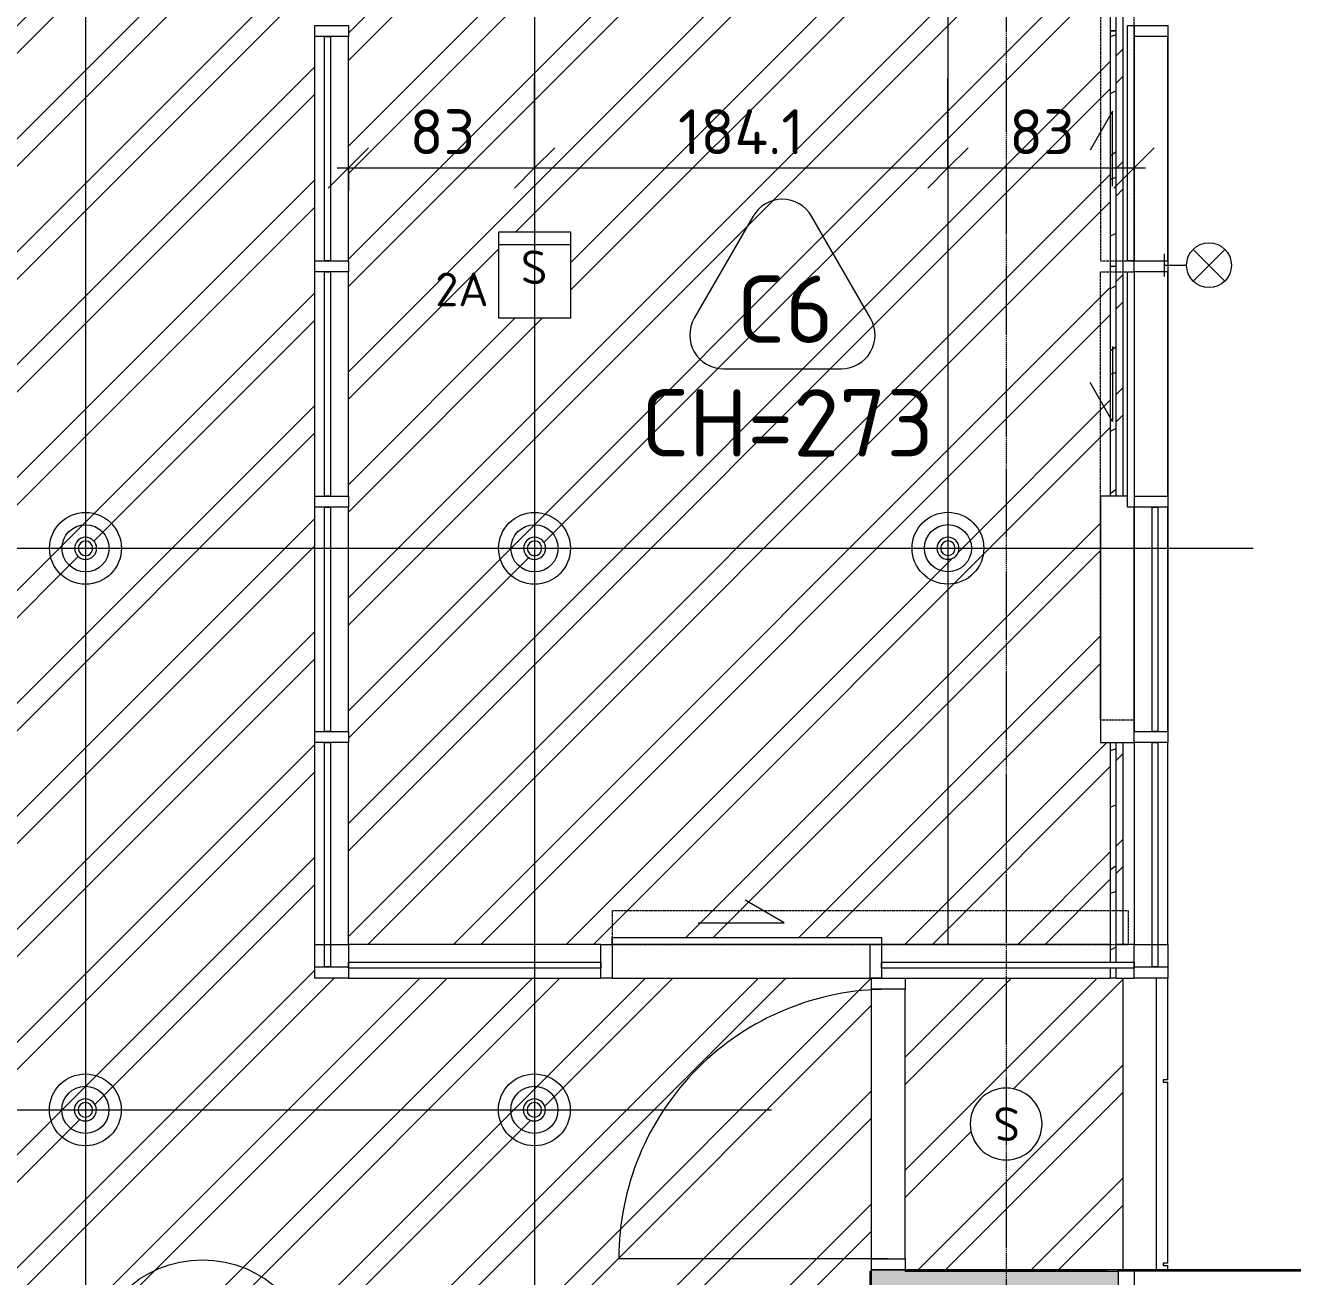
# Model space of a CAD drawing. Header units: centimetres. Extents: x -391356 to -382095, y -768 to 204275.
# Drawn here: x -390848 to -390283, y 201806 to 202363 of the extents above; entities that cross this region are included whole.
import ezdxf

# ---------------------------------------------------------------- set-up
doc = ezdxf.new("R2010")
doc.units = ezdxf.units.CM
for name, pattern in [('Dash', [0.5, 0.3, -0.2]), ('虛線圓點 3_16_', [0.79375, 0.47625, -0.15875, 0, -0.15875]), ('隱藏 1_16_', [0.238125, 0.15875, -0.079375])]:
    doc.linetypes.add(name, pattern=pattern)
for name, color, linetype, lineweight in [('一般標註', 7, 'Continuous', 5), ('共用邊緣', 7, 'Continuous', 5), ('天花板', 7, 'Continuous', 5), ('天花板標籤', 7, 'Continuous', 5), ('尺寸', 7, 'Continuous', 5), ('尺寸-100', 7, 'Continuous', 5), ('帷幕板', 7, 'Continuous', 5), ('柱線', 7, 'Continuous', 5), ('柱線-1', 7, '虛線圓點 3_16_', 5), ('構架_豎框', 7, 'Continuous', 5), ('燈具', 7, 'Continuous', 5), ('牆', 7, 'Continuous', 5), ('結構柱', 7, 'Continuous', 5), ('線-1', 7, '隱藏 1_16_', 5), ('表面樣式', 7, 'Continuous', 5), ('門', 7, 'Continuous', 5)]:
    doc.layers.add(name, color=color, linetype=linetype, lineweight=lineweight)
for name, color, linetype, lineweight, true_color in [('塗層 2 _5_-1', 7, 'Continuous', 5, 0xaaaaaa), ('帷幕板-1', 7, 'Continuous', 5, 0xeaeaea), ('帷幕牆豎框-1', 7, 'Continuous', 5, 0xeaeaea), ('平面圖打開方向-1', 7, 'Continuous', 5, 0xeaeaea), ('牆-1', 7, 'Continuous', 5, 0xe4e4e4), ('結構 _1_-1', 7, 'Continuous', 9, 0xaaaaaa), ('結構柱-1', 7, 'Continuous', 5, 0xeaeaea), ('門-1', 7, 'Continuous', 5, 0xaaaaaa), ('門-3', 7, 'Continuous', 5, 0xeaeaea), ('門-4', 7, 'Dash', 5, 0xeaeaea)]:
    doc.layers.add(name, color=color, linetype=linetype, lineweight=lineweight, true_color=true_color)
doc.styles.add('ISOCPEUR', font='isocpeur.ttf', dxfattribs={"height": 15})
doc.styles.add('ISOCPEUR_2', font='isocpeur.ttf', dxfattribs={"height": 30})
doc.styles.add('ISOCPEUR_4', font='isocpeur.ttf', dxfattribs={"height": 20})
doc.dimstyles.new('一般標註_小_', dxfattribs={"dimscale": 30.48, "dimtxt": 19.919624, "dimasz": 0.590551, "dimexe": 0.328084, "dimexo": 0.0625, "dimgap": 0, "dimtad": 1, "dimdec": 1, "dimrnd": 0.1, "dimdsep": 46, "dimtxsty": 'ISOCPEUR_4', "dimblk1": 'OBLIQUE', "dimblk2": 'OBLIQUE', "dimsah": 1, "dimcen": 0.09, "dimdle": 0.164042, "dimazin": 0, "dimtfac": 1, "dimtdec": 4, "dimtix": 1, "dimtmove": 0, "dimatfit": 3, "dimfxl": 1.312336, "dimfxlon": 1, "dimtvp": 1, "dimtolj": 1, "dimtzin": 0, "dimarcsym": 2})

# ---------------------------------------------------------------- blocks, each defined once
blk = doc.blocks.new('通用門_單開 - DW1_H230xW100-5168166-一層天花平面圖')
at = {"layer": '構架_豎框'}
for p, q in [((-50, 16.5), (-50, 28.5)), ((-43, 28.5), (-50, 28.5)), ((-43, 28.5), (-43, 20.5)), ((43, 28.5), (-43, 28.5)), ((43, 20.5), (43, 28.5)), ((43, 28.5), (50, 28.5)), ((50, 28.5), (50, 16.5)), ((-45, 20.5), (-43, 20.5)), ((-45, 16.5), (-45, 20.5)), ((-43, 20.5), (43, 20.5)), ((45, 20.5), (43, 20.5)), ((45, 16.5), (45, 20.5)), ((-50, 16.5), (-45, 16.5)), ((-45, 16.5), (45, 16.5)), ((50, 16.5), (45, 16.5))]:
    blk.add_line(p, q, dxfattribs=at)
blk = doc.blocks.new('L3 圓形崁燈 - L3-3754435-一層天花平面圖')
at = {"layer": '燈具'}
for p, q in [((0, 10.5), (0, -10.5)), ((-10.5, 0), (10.5, 0))]:
    blk.add_line(p, q, dxfattribs=at)
for radius in [16, 10.5]:
    blk.add_circle((0, 0), radius, dxfattribs=at)
for radius, start, end in [(3.24, 360, 180), (3.24, 180, 360), (0.0237, 0, 180), (0.0237, 180, 0)]:
    blk.add_arc((0, 0), radius, start, end, dxfattribs=at)
blk = doc.blocks.new('CWD_單開玻璃門 - CWD_A_三彎把手_-3912140-一層天花平面圖')
at = {"layer": '平面圖打開方向-1'}
blk.add_arc((-60, 7.5), 120, 360, 90, dxfattribs=at)
at = {"layer": '門'}
blk.add_line((-60, 7.5), (-60, 127.5), dxfattribs=at)
blk = doc.blocks.new('Rectangular Mullion - 50x150_E-3897126-一層天花平面圖')
at = {"layer": '帷幕牆豎框-1'}
for p, q in [((0, 0), (-5, 0)), ((-5, 0), (-5, -15)), ((0, -15), (0, 0)), ((-5, -15), (0, -15))]:
    blk.add_line(p, q, dxfattribs=at)
blk = doc.blocks.new('System Panel - 帷幕玻璃-3936802-一層天花平面圖')
at = {"layer": '帷幕板-1'}
for p, q in [((-56.24, -10.6), (-56.24, -8)), ((-56.24, -8), (56.24, -8)), ((56.24, -10.6), (-56.24, -10.6)), ((56.24, -8), (56.24, -10.6))]:
    blk.add_line(p, q, dxfattribs=at)
blk = doc.blocks.new('CWD_玻璃自動門1 - CWD_自動門_雙扇_內側-3936803-一層天花平面圖')
at = {"layer": '門-3'}
for p, q in [((19.16, 9.62), (1.84, 19.62)), ((-19.16, 9.62), (19.16, 9.62)), ((-57.49, 0), (-57.49, 3)), ((-57.49, 3), (62.49, 3)), ((62.49, 3), (62.49, 0)), ((62.49, 0), (-57.49, 0))]:
    blk.add_line(p, q, dxfattribs=at)
at = {"layer": '門-4'}
for p, q in [((172.48, 15), (-57.49, 15)), ((-57.49, 15), (-57.49, 0)), ((172.48, 0), (172.48, 15)), ((-57.49, 0), (172.48, 0))]:
    blk.add_line(p, q, dxfattribs=at)
blk = doc.blocks.new('Rectangular Mullion - 150x150_E-3936804-一層天花平面圖')
at = {"layer": '帷幕牆豎框-1'}
for p, q in [((0, 15), (-15, 15)), ((-15, 15), (-15, 0)), ((0, 0), (0, 15)), ((-15, 0), (0, 0))]:
    blk.add_line(p, q, dxfattribs=at)
blk = doc.blocks.new('Rectangular Mullion - 150x150_E-3936805-一層天花平面圖')
at = {"layer": '帷幕牆豎框-1'}
for p, q in [((-15, 15), (0, 15)), ((-15, 0), (-15, 15)), ((0, 15), (0, 0)), ((0, 0), (-15, 0))]:
    blk.add_line(p, q, dxfattribs=at)
blk = doc.blocks.new('System Panel - 帷幕玻璃-3936806-一層天花平面圖')
at = {"layer": '帷幕板-1'}
for p, q in [((-56.27, -10.6), (-56.27, -8)), ((-56.27, -8), (56.27, -8)), ((56.27, -10.6), (-56.27, -10.6)), ((56.27, -8), (56.27, -10.6))]:
    blk.add_line(p, q, dxfattribs=at)
blk = doc.blocks.new('Rectangular Mullion - 50x150_E-3936801-一層天花平面圖')
at = {"layer": '帷幕牆豎框-1'}
for p, q in [((2.5, 15), (-2.5, 15)), ((-2.5, 15), (-2.5, 0)), ((2.5, 0), (2.5, 15))]:
    blk.add_line(p, q, dxfattribs=at)
blk = doc.blocks.new('Rectangular Mullion - 50x150_E-V19-一層天花平面圖')
at = {"layer": '帷幕牆豎框-1'}
for p, q in [((2.5, 15), (-2.5, 15)), ((-2.5, 15), (-2.5, 0)), ((2.5, 0), (2.5, 15)), ((-2.5, 0), (2.5, 0))]:
    blk.add_line(p, q, dxfattribs=at)
blk = doc.blocks.new('Rectangular Mullion - 150x150_E-3915815-一層天花平面圖')
at = {"layer": '帷幕牆豎框-1'}
for p, q in [((-390591.32, 201953.66), (-390703.81, 201953.66)), ((-390703.81, 201938.66), (-390591.32, 201938.66))]:
    blk.add_line(p, q, dxfattribs=at)
blk = doc.blocks.new('Rectangular Mullion - 150x150_E-3911648-一層天花平面圖')
at = {"layer": '帷幕牆豎框-1'}
for p, q in [((-390364.41, 201953.66), (-390466.34, 201953.66)), ((-390353.81, 201953.66), (-390361.81, 201953.66)), ((-390455.81, 201938.66), (-390364.41, 201938.66)), ((-390361.81, 201938.66), (-390353.81, 201938.66))]:
    blk.add_line(p, q, dxfattribs=at)
blk = doc.blocks.new('Rectangular Mullion - 150x150_E-3915818-一層天花平面圖')
at = {"layer": '帷幕牆豎框-1'}
blk.add_line((-390586.32, 201938.66), (-390471.34, 201938.66), dxfattribs=at)
blk = doc.blocks.new('Rectangular Mullion - 50x150_E-3897130-一層天花平面圖')
at = {"layer": '帷幕牆豎框-1'}
for p, q in [((-5, 0), (0, 0)), ((-5, -15), (-5, 0)), ((0, 0), (0, -15)), ((0, -15), (-5, -15))]:
    blk.add_line(p, q, dxfattribs=at)
blk = doc.blocks.new('Rectangular Mullion - 50x150_E-3896970-一層天花平面圖')
at = {"layer": '帷幕牆豎框-1'}
for p, q in [((-390470.81, 201813.66), (-390470.81, 201933.66)), ((-390455.81, 201813.66), (-390455.81, 201933.66))]:
    blk.add_line(p, q, dxfattribs=at)
blk = doc.blocks.new('System Panel - 帷幕玻璃-3936914-一層天花平面圖')
at = {"layer": '帷幕板-1'}
for p, q in [((-49.92, 8), (-49.92, 10.6)), ((-49.92, 10.6), (49.92, 10.6)), ((49.92, 8), (-49.92, 8)), ((49.92, 10.6), (49.92, 8))]:
    blk.add_line(p, q, dxfattribs=at)
blk = doc.blocks.new('Rectangular Mullion - 50x150_E-3901639-一層天花平面圖')
at = {"layer": '帷幕牆豎框-1'}
for p, q in [((-390718.81, 201953.66), (-390718.81, 202043.5)), ((-390703.81, 201953.66), (-390703.81, 202043.5))]:
    blk.add_line(p, q, dxfattribs=at)
blk = doc.blocks.new('Rectangular Mullion - 50x150_E-3901634-一層天花平面圖')
at = {"layer": '帷幕牆豎框-1'}
for p, q in [((-390718.81, 202048.5), (-390718.81, 202148.33)), ((-390703.81, 202048.5), (-390703.81, 202148.33))]:
    blk.add_line(p, q, dxfattribs=at)
blk = doc.blocks.new('Rectangular Mullion - 50x150_E-3936916-一層天花平面圖')
at = {"layer": '帷幕牆豎框-1'}
for p, q in [((-5, 0), (0, 0)), ((-5, -15), (-5, 0)), ((0, 0), (0, -15)), ((0, -15), (-5, -15))]:
    blk.add_line(p, q, dxfattribs=at)
blk = doc.blocks.new('Rectangular Mullion - 50x150_E-V29-一層天花平面圖')
at = {"layer": '帷幕牆豎框-1'}
for p, q in [((-390718.81, 202363), (-390718.81, 202462.83)), ((-390703.81, 202363), (-390703.81, 202462.83))]:
    blk.add_line(p, q, dxfattribs=at)
blk = doc.blocks.new('Rectangular Mullion - 50x150_E-3936913-一層天花平面圖')
at = {"layer": '帷幕牆豎框-1'}
for p, q in [((2.5, 0), (-2.5, 0)), ((-2.5, 0), (-2.5, -15)), ((2.5, -15), (2.5, 0)), ((-2.5, -15), (2.5, -15))]:
    blk.add_line(p, q, dxfattribs=at)
blk = doc.blocks.new('Rectangular Mullion - 150x150_E-3908760-一層天花平面圖')
at = {"layer": '帷幕牆豎框-1'}
for p, q in [((-390353.81, 202043.5), (-390353.81, 201953.66)), ((-390338.81, 201953.66), (-390338.81, 202043.5))]:
    blk.add_line(p, q, dxfattribs=at)
blk = doc.blocks.new('Rectangular Mullion - 150x150_E-3906524-一層天花平面圖')
at = {"layer": '帷幕牆豎框-1'}
for p, q in [((-390353.81, 202148.33), (-390353.81, 202048.5)), ((-390338.81, 202048.5), (-390338.81, 202148.33))]:
    blk.add_line(p, q, dxfattribs=at)
blk = doc.blocks.new('Rectangular Mullion - 150x150_E-V30-一層天花平面圖')
at = {"layer": '帷幕牆豎框-1'}
blk.add_line((-390338.81, 202153.33), (-390338.81, 202253.16), dxfattribs=at)
blk = doc.blocks.new('System Panel - 帷幕玻璃-4211787-一層天花平面圖')
at = {"layer": '帷幕板'}
h = blk.add_hatch(dxfattribs=at)
h.set_pattern_fill('FP_19', color=256, style=0, pattern_type=2)
h.set_pattern_definition([(126.87, (-201927.58, -390379.207), (127.0003403, -190.49977312), [31.75, -285.75]), (116.565, (-201946.63, -390417.307), (-63.4998017, 63.4999151), [70.995, -70.995]), (108.435, (-201978.38, -390417.307), (-63.4995975, 126.9998602), [40.161, -160.644])])
h.paths.add_polyline_path([(-52.42, 10.6), (-52.42, 8), (-48.02, 8), (-48.02, 10.6)])
h.paths.add_polyline_path([(-45.42, 10.6), (-45.42, 8), (52.42, 8), (52.42, 10.6), (-37.42, 10.6)])
at = {"layer": '帷幕板-1'}
for p, q in [((-48.02, 10.6), (-52.42, 10.6)), ((-52.42, 8), (-52.42, 10.6)), ((-52.42, 8), (-48.02, 8)), ((52.42, 10.6), (-45.42, 10.6)), ((-45.42, 8), (52.42, 8)), ((52.42, 10.6), (52.42, 8))]:
    blk.add_line(p, q, dxfattribs=at)
blk = doc.blocks.new('System Panel - 帷幕玻璃-4212185-一層天花平面圖')
at = {"layer": '帷幕板'}
h = blk.add_hatch(dxfattribs=at)
h.set_pattern_fill('FP_20', color=256, style=0, pattern_type=2)
h.set_pattern_definition([(126.87, (-202140.997, -390379.207), (127.0003403, -190.49977312), [31.75, -285.75]), (116.565, (-202160.047, -390417.307), (-63.4998017, 63.4999151), [70.995, -70.995]), (108.435, (-202191.797, -390417.307), (-63.4995975, 126.9998602), [40.161, -160.644])])
h.paths.add_polyline_path([(-51.17, 8), (51.17, 8), (51.17, 10.6), (-51.17, 10.6)])
at = {"layer": '帷幕板-1'}
for p, q in [((51.17, 10.6), (-51.17, 10.6)), ((-51.17, 8), (-51.17, 10.6)), ((-51.17, 8), (51.17, 8)), ((51.17, 10.6), (51.17, 8))]:
    blk.add_line(p, q, dxfattribs=at)
blk = doc.blocks.new('System Panel - 帷幕玻璃-V33-一層天花平面圖')
at = {"layer": '帷幕板'}
h = blk.add_hatch(dxfattribs=at)
h.set_pattern_fill('FP_21', color=256, style=0, pattern_type=2)
h.set_pattern_definition([(126.87, (-202349.413, -390379.207), (127.0003403, -190.49977312), [31.75, -285.75]), (116.565, (-202368.463, -390417.307), (-63.4998017, 63.4999151), [70.995, -70.995]), (108.435, (-202400.213, -390417.307), (-63.4995975, 126.9998602), [40.161, -160.644])])
h.paths.add_polyline_path([(-52.42, 8), (52.42, 8), (52.42, 10.6), (-52.42, 10.6)])
at = {"layer": '帷幕板-1'}
for p, q in [((52.42, 10.6), (-52.42, 10.6)), ((-52.42, 8), (-52.42, 10.6)), ((-52.42, 8), (52.42, 8)), ((52.42, 10.6), (52.42, 8))]:
    blk.add_line(p, q, dxfattribs=at)
blk = doc.blocks.new('Rectangular Mullion - 50x150_E-4212183-一層天花平面圖')
at = {"layer": '帷幕牆豎框-1'}
for p, q in [((-390356.81, 202153.33), (-390368.81, 202153.33)), ((-390368.81, 202153.33), (-390368.81, 202043.5)), ((-390353.81, 202048.5), (-390353.81, 202148.33)), ((-390368.81, 202043.5), (-390353.81, 202043.5))]:
    blk.add_line(p, q, dxfattribs=at)
blk = doc.blocks.new('System Panel - 帷幕玻璃-V34-一層天花平面圖')
at = {"layer": '帷幕板'}
h = blk.add_hatch(dxfattribs=at)
h.set_pattern_fill('FP_23', color=256, style=0, pattern_type=2)
h.set_pattern_definition([(126.87, (-202244.58, -390379.207), (127.0003403, -190.49977312), [31.75, -285.75]), (116.565, (-202263.63, -390417.307), (-63.4998017, 63.4999151), [70.995, -70.995]), (108.435, (-202295.38, -390417.307), (-63.4995975, 126.9998602), [40.161, -160.644])])
h.paths.add_polyline_path([(-52.42, 8), (52.42, 8), (52.42, 10.6), (-52.42, 10.6)])
at = {"layer": '帷幕板-1'}
for p, q in [((52.42, 10.6), (-52.42, 10.6)), ((-52.42, 8), (-52.42, 10.6)), ((-52.42, 8), (52.42, 8)), ((52.42, 10.6), (52.42, 8))]:
    blk.add_line(p, q, dxfattribs=at)
blk = doc.blocks.new('System Panel - 帷幕玻璃-3915369-一層天花平面圖')
at = {"layer": '帷幕板-1'}
for p, q in [((-49.92, 8), (-49.92, 10.6)), ((-49.92, 10.6), (49.92, 10.6)), ((49.92, 8), (-49.92, 8)), ((49.92, 10.6), (49.92, 8))]:
    blk.add_line(p, q, dxfattribs=at)
blk = doc.blocks.new('System Panel - 帷幕玻璃-3908920-一層天花平面圖')
at = {"layer": '帷幕板-1'}
for p, q in [((-49.92, 8), (-49.92, 10.6)), ((-49.92, 10.6), (49.92, 10.6)), ((49.92, 8), (-49.92, 8)), ((49.92, 10.6), (49.92, 8))]:
    blk.add_line(p, q, dxfattribs=at)
blk = doc.blocks.new('Rectangular Mullion - 50x150_E-3908449-一層天花平面圖')
at = {"layer": '帷幕牆豎框-1'}
blk.add_line((-390338.81, 202253.16), (-390338.81, 202153.33), dxfattribs=at)
blk = doc.blocks.new('Rectangular Mullion - 50x150_E-3915370-一層天花平面圖')
at = {"layer": '帷幕牆豎框-1'}
for p, q in [((0, 0), (-5, 0)), ((-5, 0), (-5, -15)), ((0, -15), (0, 0)), ((-5, -15), (0, -15))]:
    blk.add_line(p, q, dxfattribs=at)
blk = doc.blocks.new('Rectangular Mullion - 50x150_E-V35-一層天花平面圖')
at = {"layer": '帷幕牆豎框-1'}
for p, q in [((-390353.81, 202148.33), (-390353.81, 202048.5)), ((-390338.81, 202148.33), (-390338.81, 202048.5))]:
    blk.add_line(p, q, dxfattribs=at)
blk = doc.blocks.new('Rectangular Mullion - 50x150_E-3915366-一層天花平面圖')
at = {"layer": '帷幕牆豎框-1'}
for p, q in [((2.5, 0), (-2.5, 0)), ((-2.5, 0), (-2.5, -15)), ((2.5, -15), (2.5, 0)), ((-2.5, -15), (2.5, -15))]:
    blk.add_line(p, q, dxfattribs=at)
blk = doc.blocks.new('Rectangular Mullion - 50x150_E-V36-一層天花平面圖')
at = {"layer": '帷幕牆豎框-1'}
for p, q in [((-2.5, 0), (-2.5, -15)), ((2.5, -15), (2.5, 0)), ((-2.5, -15), (2.5, -15))]:
    blk.add_line(p, q, dxfattribs=at)
blk = doc.blocks.new('CWD_玻璃自動門1 - CWD_自動門_雙扇_內側-3915372-一層天花平面圖')
at = {"layer": '門-3'}
for p, q in [((-49.92, -3), (-49.92, 0)), ((-49.92, 0), (54.92, 0)), ((54.92, 0), (54.92, -3)), ((54.92, -3), (-49.92, -3)), ((-16.64, -9.62), (16.64, -9.62)), ((16.64, -9.62), (-0.68, -19.62))]:
    blk.add_line(p, q, dxfattribs=at)
at = {"layer": '門-4'}
for p, q in [((-49.92, -15), (-49.92, 0)), ((-49.92, 0), (149.75, 0)), ((149.75, 0), (149.75, -15)), ((149.75, -15), (-49.92, -15))]:
    blk.add_line(p, q, dxfattribs=at)
blk = doc.blocks.new('CWD_玻璃自動門1 - CWD_自動門_雙扇_內側-3918202-一層天花平面圖')
at = {"layer": '門-3'}
for p, q in [((16.64, 9.62), (-0.68, 19.62)), ((-16.64, 9.62), (16.64, 9.62)), ((-49.92, 0), (-49.92, 3)), ((-49.92, 3), (54.92, 3)), ((54.92, 3), (54.92, 0)), ((54.92, 0), (-49.92, 0))]:
    blk.add_line(p, q, dxfattribs=at)
at = {"layer": '門-4'}
for p, q in [((149.75, 15), (-49.92, 15)), ((-49.92, 15), (-49.92, 0)), ((149.75, 0), (149.75, 15)), ((-49.92, 0), (149.75, 0))]:
    blk.add_line(p, q, dxfattribs=at)
blk = doc.blocks.new('柱線 - 柱心線標頭-214972-一層天花平面圖')
at = {"layer": '柱線'}
blk.add_circle((0, 0), 0.5, dxfattribs=at)
blk = doc.blocks.new('TAG_Ceiling - 天花標籤_有標高程_-1160456-一層天花平面圖')
at = {"layer": '天花板標籤'}
for p, q in [((-0.1299, 0.68), (-0.3926, 0.225)), ((0.3926, 0.225), (0.1299, 0.68)), ((-0.2627, 0), (0.2627, 0))]:
    blk.add_line(p, q, dxfattribs=at)
for centre, start, end in [((0, 0.605), 30, 150), ((-0.2627, 0.15), 150, 270), ((0.2627, 0.15), 270, 30)]:
    blk.add_arc(centre, 0.15, start, end, dxfattribs=at)
blk = doc.blocks.new('DIMBLOCK150-一層天花平面圖')
at = {"layer": '尺寸-100'}
for p, q in [((-390703.81, 202299.47), (-390703.81, 202339.47)), ((-390620.85, 202299.47), (-390620.85, 202339.47)), ((-390703.81, 202299.47), (-390694.81, 202308.47)), ((-390620.85, 202299.47), (-390611.85, 202308.47)), ((-390703.81, 202299.47), (-390712.81, 202290.47)), ((-390708.81, 202299.47), (-390620.85, 202299.47)), ((-390703.81, 202299.47), (-390703.81, 202289.47)), ((-390620.85, 202299.47), (-390629.85, 202290.47)), ((-390620.85, 202299.47), (-390620.85, 202289.47))]:
    blk.add_line(p, q, dxfattribs=at)
at = {"layer": '尺寸-100', "color": 0, "insert": (-390676.5, 202325.6), "char_height": 20, "width": 34.0166, "attachment_point": 1, "line_spacing_factor": 1.149209, "style": 'ISOCPEUR_4'}
blk.add_mtext('83', dxfattribs=at)
blk = doc.blocks.new('_Oblique')
at = {"color": 0, "linetype": 'ByBlock', "lineweight": -2}
blk.add_line((-0.5, -0.5), (0.5, 0.5), dxfattribs=at)
blk = doc.blocks.new('DIMBLOCK151-一層天花平面圖')
at = {"layer": '尺寸-100'}
for p, q in [((-390620.85, 202299.47), (-390620.85, 202339.47)), ((-390436.76, 202299.47), (-390436.76, 202339.47)), ((-390620.85, 202299.47), (-390611.85, 202308.47)), ((-390436.76, 202299.47), (-390427.76, 202308.47)), ((-390620.85, 202299.47), (-390629.85, 202290.47)), ((-390620.85, 202299.47), (-390436.76, 202299.47)), ((-390620.85, 202299.47), (-390620.85, 202289.47)), ((-390436.76, 202299.47), (-390445.76, 202290.47)), ((-390436.76, 202299.47), (-390436.76, 202289.47))]:
    blk.add_line(p, q, dxfattribs=at)
at = {"layer": '尺寸-100', "color": 0, "insert": (-390556.96, 202325.6), "char_height": 20, "width": 67.5735, "attachment_point": 1, "line_spacing_factor": 1.149209, "style": 'ISOCPEUR_4'}
blk.add_mtext('184.1', dxfattribs=at)
blk = doc.blocks.new('DIMBLOCK152-一層天花平面圖')
at = {"layer": '尺寸-100'}
for p, q in [((-390436.76, 202299.47), (-390436.76, 202339.47)), ((-390353.81, 202299.47), (-390353.81, 202339.47)), ((-390436.76, 202299.47), (-390427.76, 202308.47)), ((-390353.81, 202299.47), (-390344.81, 202308.47)), ((-390436.76, 202299.47), (-390445.76, 202290.47)), ((-390436.76, 202299.47), (-390348.81, 202299.47)), ((-390436.76, 202299.47), (-390436.76, 202289.47)), ((-390353.81, 202299.47), (-390362.81, 202290.47)), ((-390353.81, 202299.47), (-390353.81, 202289.47))]:
    blk.add_line(p, q, dxfattribs=at)
at = {"layer": '尺寸-100', "color": 0, "insert": (-390409.46, 202325.6), "char_height": 20, "width": 34.0166, "attachment_point": 1, "line_spacing_factor": 1.149209, "style": 'ISOCPEUR_4'}
blk.add_mtext('83', dxfattribs=at)

msp = doc.modelspace()

# ---------------------------------------------------------------- hatches: boundary and pattern name
at = {"layer": '牆-1'}
h = msp.add_hatch(color=256, dxfattribs=at)
h.paths.add_polyline_path([(-390471.31, 200702.4), (-390470.81, 200702.4), (-390470.81, 200810.66), (-390471.31, 200810.66), (-390471.31, 200702.66)])
h.paths.add_polyline_path([(-390471.31, 201715.66), (-390470.81, 201715.66), (-390470.81, 201808.16), (-390471.31, 201808.16), (-390471.31, 201718.16)])
h.paths.add_polyline_path([(-390471.31, 202702.41), (-390470.81, 202702.41), (-390470.81, 202810.66), (-390471.31, 202810.66), (-390471.31, 202702.41)])
h.paths.add_polyline_path([(-390471.31, 203715.66), (-390470.81, 203715.66), (-390470.81, 203718.16), (-390471.31, 203718.16), (-390471.31, 203716.91)])
msp.add_hatch(color=256, dxfattribs=at).paths.add_polyline_path([(-390458.81, 201715.66), (-390455.81, 201715.66), (-390455.81, 201808.66), (-390470.81, 201808.66), (-390470.81, 201715.66), (-390465.11, 201715.66)])
h = msp.add_hatch(color=256, dxfattribs=at)
h.paths.add_polyline_path([(-390385.81, 201808.16), (-390360.81, 201808.16), (-390360.81, 201808.66), (-390455.81, 201808.66), (-390455.81, 201808.16), (-390390.36, 201808.16)])
h.paths.add_polyline_path([(-388615.81, 201808.16), (-388615.91, 201808.66), (-389610.81, 201808.66), (-389610.81, 201808.16), (-388624.31, 201808.16)])
h.paths.add_polyline_path([(-389844.8, 201808.16), (-389710.81, 201808.16), (-389710.81, 201808.66), (-389844.81, 201808.63)])
h.paths.add_polyline_path([(-390260.81, 201808.16), (-389844.8, 201808.16), (-389844.81, 201808.66), (-390260.81, 201808.66), (-390260.81, 201808.41)])
h = msp.add_hatch(color=256, dxfattribs=at)
h.paths.add_polyline_path([(-389710.81, 201793.16), (-389710.81, 201808.16), (-390260.81, 201808.16), (-390260.81, 201793.16), (-389793.52, 201793.16)])
h.paths.add_polyline_path([(-390360.81, 201793.16), (-390360.81, 201808.16), (-390365.81, 201808.16), (-390365.81, 201793.16), (-390363.31, 201793.16)])
h.paths.add_polyline_path([(-389610.81, 201793.16), (-389605.81, 201793.16), (-389605.81, 201808.16), (-389610.81, 201808.16), (-389610.81, 201796.16)])
at = {"layer": '結構柱-1'}
msp.add_hatch(color=256, dxfattribs=at).paths.add_polyline_path([(-390390.36, 201718.16), (-390365.81, 201718.16), (-390365.81, 201808.16), (-390455.81, 201808.16), (-390455.81, 201718.16), (-390392.06, 201718.16)])
at = {"layer": '表面樣式'}
h = msp.add_hatch(dxfattribs=at)
h.set_pattern_fill('FP_13', color=256, style=0, pattern_type=2)
h.set_pattern_definition([(45, (0, 0), (-25.144717, 25.144717), []), (45, (0, 38.1), (-25.144717, 25.144717), [])])
h.paths.add_polyline_path([(-391225.94, 201580.64), (-390471.31, 201580.64), (-390471.31, 201808.16), (-390470.81, 201808.16), (-390470.81, 201938.66), (-390718.81, 201938.66), (-390718.81, 202572.66), (-390470.81, 202572.66), (-390470.81, 202702.41), (-390471.31, 202702.44), (-390471.31, 202930.63), (-391306.34, 202930.59), (-391313.58, 202930.02), (-391321.69, 202927.99), (-391328.46, 202925.18), (-391335.19, 202921.05), (-391341.15, 202915.95), (-391346.21, 202910.02), (-391350.31, 202903.33), (-391353.31, 202896.08), (-391355.14, 202888.45), (-391355.76, 202880.63), (-391355.76, 201630.64), (-391355.14, 201622.81), (-391353.31, 201615.19), (-391350.31, 201607.94), (-391346.21, 201601.25), (-391341.11, 201595.28), (-391335.15, 201590.19), (-391328.46, 201586.09), (-391321.21, 201583.08), (-391313.31, 201581.23), (-391305.76, 201580.64)])
h.paths.add_polyline_path([(-391308.81, 201735.41), (-391308.81, 201801.16), (-391242.81, 201801.16), (-391242.81, 201735.41), (-391308.31, 201735.41)])
h.paths.add_polyline_path([(-390438.01, 201808.66), (-390358.81, 201808.66), (-390358.81, 201938.66), (-390455.81, 201938.66), (-390455.81, 201808.66), (-390453.86, 201808.66)])
h.paths.add_polyline_path([(-390410.81, 201857.66), (-390411.64, 201857.69), (-390413.31, 201857.86), (-390416.15, 201858.58), (-390418.44, 201859.6), (-390420.21, 201860.72), (-390421.2, 201861.5), (-390422.97, 201863.27), (-390424.23, 201864.95), (-390424.87, 201866.03), (-390425.59, 201867.54), (-390426.15, 201869.12), (-390426.67, 201871.57), (-390426.8, 201874.08), (-390426.54, 201876.58), (-390426.15, 201878.21), (-390425.59, 201879.79), (-390424.23, 201882.38), (-390422.97, 201884.05), (-390422.41, 201884.68), (-390420.21, 201886.61), (-390418.07, 201887.92), (-390416.15, 201888.75), (-390414.95, 201889.12), (-390413.31, 201889.47), (-390410.81, 201889.66), (-390409.97, 201889.64), (-390408.3, 201889.47), (-390405.47, 201888.75), (-390403.17, 201887.72), (-390401.4, 201886.61), (-390400.42, 201885.83), (-390398.64, 201884.05), (-390397.39, 201882.38), (-390396.75, 201881.3), (-390396.02, 201879.79), (-390395.47, 201878.21), (-390394.94, 201875.75), (-390394.81, 201873.24), (-390395.07, 201870.75), (-390395.47, 201869.12), (-390396.02, 201867.54), (-390397.39, 201864.95), (-390398.64, 201863.27), (-390399.2, 201862.65), (-390401.4, 201860.72), (-390403.54, 201859.41), (-390405.47, 201858.58), (-390406.67, 201858.21), (-390408.3, 201857.86), (-390409.97, 201857.69)])
h.paths.add_polyline_path([(-390820.96, 201875.02), (-390822.42, 201875.26), (-390823.41, 201875.68), (-390824.43, 201876.46), (-390825.21, 201877.48), (-390825.7, 201878.66), (-390825.87, 201879.94), (-390825.7, 201881.21), (-390825.21, 201882.39), (-390824.35, 201883.47), (-390823.07, 201884.33), (-390822.23, 201884.68), (-390820.88, 201884.84), (-390819.61, 201884.65), (-390818.42, 201884.13), (-390817.4, 201883.31), (-390816.7, 201882.39), (-390816.21, 201881.21), (-390816.04, 201879.94), (-390816.21, 201878.66), (-390816.7, 201877.48), (-390817.48, 201876.46), (-390818.5, 201875.68), (-390819.68, 201875.19)])
h.paths.add_polyline_path([(-390620.96, 201875.02), (-390622.42, 201875.26), (-390623.41, 201875.68), (-390624.43, 201876.46), (-390625.21, 201877.48), (-390625.7, 201878.66), (-390625.87, 201879.94), (-390625.7, 201881.21), (-390625.21, 201882.39), (-390624.35, 201883.47), (-390623.41, 201884.19), (-390622.23, 201884.68), (-390620.88, 201884.84), (-390619.61, 201884.65), (-390618.5, 201884.19), (-390617.48, 201883.41), (-390616.7, 201882.39), (-390616.21, 201881.21), (-390616.04, 201879.94), (-390616.21, 201878.66), (-390616.7, 201877.48), (-390617.48, 201876.46), (-390618.5, 201875.68), (-390619.68, 201875.19)])
h.paths.add_polyline_path([(-391220.96, 201875.02), (-391222.42, 201875.26), (-391223.41, 201875.68), (-391224.43, 201876.46), (-391225.21, 201877.48), (-391225.7, 201878.66), (-391225.87, 201879.94), (-391225.63, 201881.4), (-391225.21, 201882.39), (-391224.43, 201883.41), (-391223.41, 201884.19), (-391222.23, 201884.68), (-391220.88, 201884.84), (-391219.61, 201884.65), (-391218.42, 201884.13), (-391217.4, 201883.31), (-391216.7, 201882.39), (-391216.21, 201881.21), (-391216.04, 201879.94), (-391216.21, 201878.66), (-391216.7, 201877.48), (-391217.48, 201876.46), (-391218.5, 201875.68), (-391219.68, 201875.19)])
h.paths.add_polyline_path([(-391020.96, 201875.02), (-391022.42, 201875.26), (-391023.41, 201875.68), (-391024.43, 201876.46), (-391025.21, 201877.48), (-391025.7, 201878.66), (-391025.87, 201879.94), (-391025.7, 201881.21), (-391025.21, 201882.39), (-391024.35, 201883.47), (-391023.41, 201884.19), (-391022.23, 201884.68), (-391020.88, 201884.84), (-391019.61, 201884.65), (-391018.42, 201884.13), (-391017.4, 201883.31), (-391016.7, 201882.39), (-391016.21, 201881.21), (-391016.04, 201879.94), (-391016.21, 201878.66), (-391016.7, 201877.48), (-391017.48, 201876.46), (-391018.5, 201875.68), (-391019.68, 201875.19)])
h.paths.add_polyline_path([(-390623.39, 201953.66), (-390586.32, 201953.66), (-390586.32, 201956.66), (-390466.34, 201956.66), (-390466.34, 201953.66), (-390364.41, 201953.66), (-390364.41, 202043.5), (-390368.81, 202043.5), (-390368.81, 202153.33), (-390364.41, 202153.33), (-390364.41, 202557.66), (-390466.34, 202557.66), (-390466.34, 202554.66), (-390586.32, 202554.66), (-390586.32, 202557.66), (-390703.81, 202557.66), (-390703.81, 201953.66), (-390623.41, 201953.66)])
h.paths.add_polyline_path([(-390361.81, 201953.66), (-390358.81, 201953.66), (-390358.81, 202043.5), (-390361.81, 202043.5), (-390361.81, 202038.62)])
h.paths.add_polyline_path([(-391220.88, 202125.14), (-391222.23, 202125.34), (-391223.41, 202125.86), (-391224.43, 202126.68), (-391225.21, 202127.79), (-391225.63, 202128.79), (-391225.79, 202130.06), (-391225.63, 202131.33), (-391225.13, 202132.52), (-391224.35, 202133.53), (-391223.34, 202134.31), (-391222.15, 202134.81), (-391220.88, 202134.97), (-391219.61, 202134.81), (-391218.42, 202134.31), (-391217.4, 202133.53), (-391216.62, 202132.52), (-391216.13, 202131.33), (-391215.96, 202130.06), (-391216.13, 202128.79), (-391216.62, 202127.6), (-391217.48, 202126.52), (-391218.42, 202125.8), (-391219.61, 202125.31)])
h.paths.add_polyline_path([(-390620.88, 202125.14), (-390622.23, 202125.34), (-390623.41, 202125.86), (-390624.43, 202126.68), (-390625.13, 202127.6), (-390625.63, 202128.79), (-390625.79, 202130.06), (-390625.63, 202131.33), (-390625.13, 202132.52), (-390624.35, 202133.53), (-390623.34, 202134.31), (-390622.15, 202134.81), (-390620.88, 202134.97), (-390619.61, 202134.81), (-390618.42, 202134.31), (-390617.4, 202133.53), (-390616.62, 202132.52), (-390616.13, 202131.33), (-390615.96, 202130.06), (-390616.13, 202128.79), (-390616.62, 202127.6), (-390617.4, 202126.58), (-390618.5, 202125.77), (-390619.61, 202125.31)])
h.paths.add_polyline_path([(-390820.88, 202125.14), (-390822.23, 202125.34), (-390823.41, 202125.86), (-390824.43, 202126.68), (-390825.13, 202127.6), (-390825.63, 202128.79), (-390825.79, 202130.06), (-390825.63, 202131.33), (-390825.13, 202132.52), (-390824.35, 202133.53), (-390823.34, 202134.31), (-390822.15, 202134.81), (-390820.88, 202134.97), (-390819.61, 202134.81), (-390818.42, 202134.31), (-390817.4, 202133.53), (-390816.62, 202132.52), (-390816.13, 202131.33), (-390815.96, 202130.06), (-390816.13, 202128.79), (-390816.62, 202127.6), (-390817.48, 202126.52), (-390818.42, 202125.8), (-390819.61, 202125.31)])
h.paths.add_polyline_path([(-391020.88, 202125.14), (-391022.23, 202125.34), (-391023.41, 202125.86), (-391024.43, 202126.68), (-391025.13, 202127.6), (-391025.63, 202128.79), (-391025.79, 202130.06), (-391025.63, 202131.33), (-391025.13, 202132.52), (-391024.35, 202133.53), (-391023.34, 202134.31), (-391022.15, 202134.81), (-391020.88, 202134.97), (-391019.61, 202134.81), (-391018.42, 202134.31), (-391017.4, 202133.53), (-391016.62, 202132.52), (-391016.13, 202131.33), (-391015.96, 202130.06), (-391016.13, 202128.79), (-391016.62, 202127.6), (-391017.48, 202126.52), (-391018.42, 202125.8), (-391019.61, 202125.31)])
h.paths.add_polyline_path([(-390436.74, 202125.19), (-390438.01, 202125.35), (-390439.19, 202125.84), (-390440.21, 202126.63), (-390440.99, 202127.64), (-390441.48, 202128.83), (-390441.65, 202130.1), (-390441.48, 202131.37), (-390440.99, 202132.56), (-390440.21, 202133.58), (-390439.19, 202134.36), (-390438.01, 202134.85), (-390436.74, 202135.02), (-390435.46, 202134.85), (-390434.28, 202134.36), (-390433.26, 202133.58), (-390432.48, 202132.56), (-390431.99, 202131.37), (-390431.82, 202130.1), (-390431.99, 202128.83), (-390432.48, 202127.64), (-390433.26, 202126.63), (-390434.28, 202125.84), (-390435.46, 202125.35)])
h.paths.add_polyline_path([(-390361.81, 202153.33), (-390358.81, 202153.33), (-390358.81, 202557.66), (-390361.81, 202557.66), (-390361.81, 202225.31)])
h.paths.add_polyline_path([(-390623.34, 202232.53), (-390636.85, 202232.53), (-390636.85, 202271.06), (-390604.85, 202271.06), (-390604.85, 202232.53), (-390623.09, 202232.53)])
h.paths.add_polyline_path([(-391220.27, 202374.73), (-391221.54, 202374.9), (-391222.73, 202375.39), (-391223.75, 202376.17), (-391224.53, 202377.19), (-391225.02, 202378.38), (-391225.19, 202379.65), (-391225.02, 202380.92), (-391224.31, 202382.4), (-391223.75, 202383.13), (-391222.73, 202383.91), (-391221.54, 202384.4), (-391220.27, 202384.57), (-391219, 202384.4), (-391217.81, 202383.91), (-391216.79, 202383.13), (-391216.01, 202382.11), (-391215.52, 202380.92), (-391215.35, 202379.65), (-391215.52, 202378.38), (-391216.01, 202377.19), (-391216.79, 202376.17), (-391217.81, 202375.39), (-391219, 202374.9)])
h.paths.add_polyline_path([(-390620.27, 202374.73), (-390621.54, 202374.9), (-390622.73, 202375.39), (-390623.76, 202376.19), (-390624.53, 202377.19), (-390625.02, 202378.38), (-390625.19, 202379.65), (-390625.02, 202380.92), (-390624.31, 202382.4), (-390623.75, 202383.13), (-390622.73, 202383.91), (-390621.54, 202384.4), (-390620.27, 202384.57), (-390619, 202384.4), (-390617.6, 202383.74), (-390616.79, 202383.13), (-390616.01, 202382.11), (-390615.52, 202380.92), (-390615.35, 202379.65), (-390615.52, 202378.38), (-390616.01, 202377.19), (-390617.01, 202376.01), (-390617.81, 202375.39), (-390619, 202374.9)])
h.paths.add_polyline_path([(-390820.27, 202374.73), (-390821.54, 202374.9), (-390823.07, 202375.66), (-390823.76, 202376.19), (-390824.53, 202377.19), (-390825.02, 202378.38), (-390825.19, 202379.65), (-390825.02, 202380.92), (-390824.31, 202382.4), (-390823.75, 202383.13), (-390822.73, 202383.91), (-390821.54, 202384.4), (-390820.27, 202384.57), (-390819, 202384.4), (-390817.81, 202383.91), (-390816.79, 202383.13), (-390816.01, 202382.11), (-390815.52, 202380.92), (-390815.35, 202379.65), (-390815.52, 202378.38), (-390816.01, 202377.19), (-390816.79, 202376.17), (-390817.81, 202375.39), (-390819, 202374.9), (-390820.25, 202374.74)])
h.paths.add_polyline_path([(-391020.27, 202374.73), (-391021.54, 202374.9), (-391022.73, 202375.39), (-391023.76, 202376.19), (-391024.53, 202377.19), (-391025.02, 202378.38), (-391025.19, 202379.65), (-391025.02, 202380.92), (-391024.31, 202382.4), (-391023.75, 202383.13), (-391022.73, 202383.91), (-391021.54, 202384.4), (-391020.27, 202384.57), (-391019, 202384.4), (-391017.81, 202383.91), (-391016.78, 202383.1), (-391016.01, 202382.11), (-391015.52, 202380.92), (-391015.35, 202379.65), (-391015.52, 202378.38), (-391016.01, 202377.19), (-391017.05, 202375.98), (-391017.81, 202375.39), (-391019, 202374.9)])
h.paths.add_polyline_path([(-390436.74, 202375.35), (-390438.01, 202375.52), (-390439.41, 202376.17), (-390440.21, 202376.79), (-390440.99, 202377.81), (-390441.48, 202379), (-390441.65, 202380.27), (-390441.48, 202381.54), (-390440.99, 202382.73), (-390440, 202383.91), (-390439.19, 202384.53), (-390438.01, 202385.02), (-390436.74, 202385.18), (-390435.13, 202384.88), (-390434.28, 202384.53), (-390433.26, 202383.74), (-390432.48, 202382.73), (-390431.99, 202381.54), (-390431.82, 202380.27), (-390431.99, 202379), (-390432.48, 202377.81), (-390433.26, 202376.79), (-390434.28, 202376.01), (-390435.46, 202375.52)])
h.paths.add_polyline_path([(-390361.41, 202572.66), (-390358.81, 202572.66), (-390358.81, 202702.66), (-390455.81, 202702.66), (-390455.81, 202572.66), (-390361.81, 202572.66)])
h.paths.add_polyline_path([(-391220.83, 202625.49), (-391222.1, 202625.66), (-391223.29, 202626.15), (-391224.31, 202626.93), (-391225.09, 202627.95), (-391225.58, 202629.14), (-391225.75, 202630.41), (-391225.58, 202631.68), (-391225.02, 202632.96), (-391224.31, 202633.89), (-391223.29, 202634.67), (-391222.1, 202635.16), (-391220.83, 202635.33), (-391219.56, 202635.16), (-391218.37, 202634.67), (-391217.35, 202633.89), (-391216.57, 202632.87), (-391216.08, 202631.68), (-391215.91, 202630.41), (-391216.08, 202629.14), (-391216.79, 202627.66), (-391217.35, 202626.93), (-391218.37, 202626.15), (-391219.56, 202625.66), (-391220.27, 202625.57)])
h.paths.add_polyline_path([(-390620.83, 202625.49), (-390622.1, 202625.66), (-390623.29, 202626.15), (-390624.31, 202626.93), (-390625.09, 202627.95), (-390625.58, 202629.14), (-390625.75, 202630.41), (-390625.58, 202631.68), (-390625.09, 202632.87), (-390624.31, 202633.89), (-390623.29, 202634.67), (-390622.1, 202635.16), (-390620.83, 202635.33), (-390619.56, 202635.16), (-390618.37, 202634.67), (-390617.35, 202633.89), (-390616.57, 202632.87), (-390616.08, 202631.68), (-390615.91, 202630.41), (-390616.08, 202629.14), (-390616.57, 202627.95), (-390617.35, 202626.93), (-390618.37, 202626.15), (-390619.56, 202625.66), (-390620.27, 202625.57)])
h.paths.add_polyline_path([(-391020.83, 202625.49), (-391022.1, 202625.66), (-391023.29, 202626.15), (-391024.31, 202626.93), (-391025.09, 202627.95), (-391025.58, 202629.14), (-391025.75, 202630.41), (-391025.58, 202631.68), (-391025.09, 202632.87), (-391024.31, 202633.89), (-391023.29, 202634.67), (-391022.1, 202635.16), (-391020.83, 202635.33), (-391019.56, 202635.16), (-391018.37, 202634.67), (-391017.35, 202633.89), (-391016.57, 202632.87), (-391016.08, 202631.68), (-391015.91, 202630.41), (-391016.08, 202629.14), (-391016.57, 202627.95), (-391017.35, 202626.93), (-391018.37, 202626.15), (-391019.56, 202625.66), (-391020.27, 202625.57)])
h.paths.add_polyline_path([(-390820.83, 202625.49), (-390822.1, 202625.66), (-390823.29, 202626.15), (-390824.31, 202626.93), (-390825.09, 202627.95), (-390825.58, 202629.14), (-390825.75, 202630.41), (-390825.58, 202631.68), (-390825.09, 202632.87), (-390824.31, 202633.89), (-390823.07, 202634.76), (-390822.1, 202635.16), (-390820.83, 202635.33), (-390819.56, 202635.16), (-390818.37, 202634.67), (-390817.35, 202633.89), (-390816.57, 202632.87), (-390816.08, 202631.68), (-390815.91, 202630.41), (-390816.08, 202629.14), (-390816.79, 202627.66), (-390817.35, 202626.93), (-390818.37, 202626.15), (-390819.56, 202625.66), (-390820.27, 202625.57)])
h.paths.add_polyline_path([(-391273.38, 202724.43), (-391308.81, 202724.43), (-391308.81, 202790.43), (-391242.81, 202790.43), (-391242.81, 202724.43), (-391272.54, 202724.43)])

# ---------------------------------------------------------------- linework, layer by layer
at = {"layer": '一般標註'}
for p, q in [((-390636.85, 202255.18), (-390636.85, 202271.06)), ((-390636.85, 202271.06), (-390604.85, 202271.06)), ((-390604.85, 202271.06), (-390604.85, 202255.18)), ((-390604.85, 202265.18), (-390636.85, 202265.18)), ((-390313.38, 202249.09), (-390327.52, 202263.23)), ((-390313.38, 202263.23), (-390327.52, 202249.09)), ((-390340.45, 202261.16), (-390340.45, 202251.16)), ((-390636.85, 202232.53), (-390636.85, 202255.18)), ((-390604.85, 202255.18), (-390604.85, 202232.53)), ((-390340.45, 202256.16), (-390330.45, 202256.16)), ((-390604.85, 202232.53), (-390636.85, 202232.53))]:
    msp.add_line(p, q, dxfattribs=at)
msp.add_circle((-390320.45, 202256.16), 10, dxfattribs=at)
for start, end in [(0, 180), (180, 0)]:
    msp.add_arc((-390410.81, 201873.66), 16, start, end, dxfattribs=at)
at = {"layer": '共用邊緣'}
msp.add_line((-390365.81, 201808.16), (-390455.81, 201808.16), dxfattribs=at)
at = {"layer": '塗層 2 _5_-1'}
for p, q in [((-390471.31, 201715.66), (-390471.31, 201808.16)), ((-390471.31, 201808.16), (-390470.81, 201808.16)), ((-390360.81, 201808.66), (-390455.81, 201808.66)), ((-390360.81, 201808.16), (-390360.81, 201808.66))]:
    msp.add_line(p, q, dxfattribs=at)
at = {"layer": '天花板'}
for p, q in [((-390358.81, 202557.66), (-390358.81, 202153.33)), ((-390358.81, 202043.5), (-390358.81, 201953.66)), ((-390358.81, 201938.66), (-390358.81, 201808.66))]:
    msp.add_line(p, q, dxfattribs=at)
for centre, start, end in [((-390820.88, 202130.06), 0, 180), ((-390620.88, 202130.06), 0, 180), ((-390436.74, 202130.1), 0, 180), ((-390820.88, 202130.06), 180, 0), ((-390620.88, 202130.06), 180, 0), ((-390436.74, 202130.1), 180, 0), ((-390820.96, 201879.94), 0, 180), ((-390620.96, 201879.94), 0, 180), ((-390820.96, 201879.94), 180, 0), ((-390620.96, 201879.94), 180, 0)]:
    msp.add_arc(centre, 4.92, start, end, dxfattribs=at)
at = {"layer": '柱線-1'}
msp.add_line((-390410.81, 204074.73), (-390410.81, 200432.09), dxfattribs=at)
at = {"layer": '牆'}
for p, q in [((-390343.81, 201808.66), (-390343.81, 201938.66)), ((-390338.81, 201893.35), (-390338.81, 201938.66)), ((-390338.81, 201893.35), (-390340.81, 201893.35)), ((-390340.81, 201893.35), (-390340.81, 201892.35)), ((-390340.81, 201892.35), (-390338.81, 201892.35)), ((-390338.81, 201811.66), (-390338.81, 201892.35)), ((-390338.81, 201811.66), (-390340.81, 201811.66)), ((-390340.81, 201811.66), (-390340.81, 201810.66)), ((-390260.81, 201808.66), (-390360.81, 201808.66)), ((-390340.81, 201810.66), (-390338.81, 201810.66)), ((-390338.81, 201808.66), (-390338.81, 201810.66))]:
    msp.add_line(p, q, dxfattribs=at)
at = {"layer": '結構 _1_-1'}
for p, q in [((-390470.81, 201715.66), (-390470.81, 201808.66)), ((-390470.81, 201808.66), (-390455.81, 201808.66)), ((-390455.81, 201808.16), (-390455.81, 201808.66)), ((-390365.81, 201808.16), (-390360.81, 201808.16))]:
    msp.add_line(p, q, dxfattribs=at)
at = {"layer": '結構柱'}
msp.add_line((-390455.81, 201808.16), (-390365.81, 201808.16), dxfattribs=at)
at = {"layer": '線-1'}
for p, q in [((-390620.85, 202856.16), (-390620.85, 201616.16)), ((-390820.85, 202850.44), (-390820.85, 201600.44)), ((-390436.76, 202557.66), (-390436.76, 201953.66)), ((-391220.85, 202130.1), (-390300.81, 202130.1)), ((-391285.33, 201879.94), (-390515.33, 201879.94))]:
    msp.add_line(p, q, dxfattribs=at)

# ---------------------------------------------------------------- block references
at = {"layer": '天花板標籤', "xscale": 99.99999999999993, "yscale": 99.99999999999993, "zscale": 99.99999999999993}
msp.add_blockref('TAG_Ceiling - 天花標籤_有標高程_-1160456-一層天花平面圖', (-390510.47, 202210.02), dxfattribs=at)
at = {"layer": '帷幕板-1'}
for name, p, rotation in [('System Panel - 帷幕玻璃-V33-一層天花平面圖', (-390353.81, 202412.91), 90), ('System Panel - 帷幕玻璃-V34-一層天花平面圖', (-390353.81, 202308.08), 90), ('System Panel - 帷幕玻璃-3936914-一層天花平面圖', (-390703.81, 202308.08), 90), ('System Panel - 帷幕玻璃-3936914-一層天花平面圖', (-390703.81, 202203.25), 90), ('System Panel - 帷幕玻璃-4212185-一層天花平面圖', (-390353.81, 202204.5), 90), ('System Panel - 帷幕玻璃-3936914-一層天花平面圖', (-390703.81, 202098.41), 90), ('System Panel - 帷幕玻璃-3915369-一層天花平面圖', (-390353.81, 202098.41), 270), ('System Panel - 帷幕玻璃-3936914-一層天花平面圖', (-390703.81, 201993.58), 90), ('System Panel - 帷幕玻璃-4211787-一層天花平面圖', (-390353.81, 201991.08), 90), ('System Panel - 帷幕玻璃-3908920-一層天花平面圖', (-390353.81, 201993.58), 270)]:
    msp.add_blockref(name, p, dxfattribs=dict(at, rotation=rotation))
for name, p in [('System Panel - 帷幕玻璃-3936802-一層天花平面圖', (-390647.56, 201953.66)), ('System Panel - 帷幕玻璃-3936806-一層天花平面圖', (-390410.07, 201953.66))]:
    msp.add_blockref(name, p, dxfattribs=at)
at = {"layer": '帷幕牆豎框-1', "extrusion": (0, 0, -1)}
for name, p, rotation in [('Rectangular Mullion - 50x150_E-3936913-一層天花平面圖', (390703.81, 202360.5), 90), ('Rectangular Mullion - 50x150_E-V36-一層天花平面圖', (390353.81, 202360.5), 270), ('Rectangular Mullion - 50x150_E-3936913-一層天花平面圖', (390703.81, 202255.66), 90), ('Rectangular Mullion - 50x150_E-3915366-一層天花平面圖', (390353.81, 202255.66), 270), ('Rectangular Mullion - 50x150_E-3936913-一層天花平面圖', (390703.81, 202150.83), 90), ('Rectangular Mullion - 50x150_E-V36-一層天花平面圖', (390353.81, 202150.83), 270), ('Rectangular Mullion - 50x150_E-3936913-一層天花平面圖', (390703.81, 202046), 90), ('Rectangular Mullion - 50x150_E-3915366-一層天花平面圖', (390353.81, 202046), 270), ('Rectangular Mullion - 50x150_E-V19-一層天花平面圖', (390588.82, 201953.66), 180), ('Rectangular Mullion - 50x150_E-3936801-一層天花平面圖', (390468.84, 201953.66), 180), ('Rectangular Mullion - 150x150_E-3936804-一層天花平面圖', (390338.81, 201953.66), 180), ('Rectangular Mullion - 50x150_E-3915370-一層天花平面圖', (390353.81, 201938.66), 270), ('Rectangular Mullion - 50x150_E-3897126-一層天花平面圖', (390455.81, 201938.66), 90)]:
    msp.add_blockref(name, p, dxfattribs=dict(at, rotation=rotation))
at = {"layer": '帷幕牆豎框-1'}
for name, p in [('Rectangular Mullion - 50x150_E-3901634-一層天花平面圖', (0, 209.67)), ('Rectangular Mullion - 150x150_E-V30-一層天花平面圖', (0, 104.83)), ('Rectangular Mullion - 50x150_E-3908449-一層天花平面圖', (0, 104.83)), ('Rectangular Mullion - 50x150_E-V29-一層天花平面圖', (0, -209.67)), ('Rectangular Mullion - 150x150_E-V30-一層天花平面圖', (0, 0)), ('Rectangular Mullion - 50x150_E-3908449-一層天花平面圖', (0, 0)), ('Rectangular Mullion - 50x150_E-4212183-一層天花平面圖', (0, 0)), ('Rectangular Mullion - 50x150_E-3901634-一層天花平面圖', (0, 0)), ('Rectangular Mullion - 150x150_E-3906524-一層天花平面圖', (0, 0)), ('Rectangular Mullion - 50x150_E-V35-一層天花平面圖', (0, 0)), ('Rectangular Mullion - 50x150_E-3901639-一層天花平面圖', (0, 0)), ('Rectangular Mullion - 150x150_E-3908760-一層天花平面圖', (0, 0)), ('Rectangular Mullion - 150x150_E-3915815-一層天花平面圖', (0, 0)), ('Rectangular Mullion - 150x150_E-3911648-一層天花平面圖', (0, 0)), ('Rectangular Mullion - 150x150_E-3915818-一層天花平面圖', (0, 0)), ('Rectangular Mullion - 50x150_E-3896970-一層天花平面圖', (0, 0))]:
    msp.add_blockref(name, p, dxfattribs=at)
for name, p, rotation in [('Rectangular Mullion - 150x150_E-3936805-一層天花平面圖', (-390718.81, 201953.66), 180), ('Rectangular Mullion - 50x150_E-3936916-一層天花平面圖', (-390703.81, 201938.66), 270), ('Rectangular Mullion - 50x150_E-3897130-一層天花平面圖', (-390455.81, 201808.66), 270)]:
    msp.add_blockref(name, p, dxfattribs=dict(at, rotation=rotation))
at = {"layer": '柱線', "xscale": 99.99999999999993, "yscale": 99.99999999999993, "zscale": 99.99999999999993, "rotation": 90}
msp.add_blockref('柱線 - 柱心線標頭-214972-一層天花平面圖', (-390768.81, 201763.16), dxfattribs=at)
at = {"layer": '燈具'}
for p in [(-390820.88, 202130.06), (-390620.88, 202130.06), (-390436.74, 202130.1), (-390820.96, 201879.94), (-390620.96, 201879.94)]:
    msp.add_blockref('L3 圓形崁燈 - L3-3754435-一層天花平面圖', p, dxfattribs=at)
at = {"layer": '門-1'}
msp.add_blockref('通用門_單開 - DW1_H230xW100-5168166-一層天花平面圖', (-390310.81, 201779.66), dxfattribs=at)
at = {"layer": '門-3'}
for name, p, rotation in [('CWD_玻璃自動門1 - CWD_自動門_雙扇_內側-3918202-一層天花平面圖', (-390353.81, 202308.08), 90), ('CWD_玻璃自動門1 - CWD_自動門_雙扇_內側-3915372-一層天花平面圖', (-390353.81, 202203.25), 270), ('CWD_單開玻璃門 - CWD_A_三彎把手_-3912140-一層天花平面圖', (-390455.81, 201873.66), 90)]:
    msp.add_blockref(name, p, dxfattribs=dict(at, rotation=rotation))
msp.add_blockref('CWD_玻璃自動門1 - CWD_自動門_雙扇_內側-3936803-一層天花平面圖', (-390528.83, 201953.66), dxfattribs=at)

# ---------------------------------------------------------------- texts
at = {"layer": '一般標註', "char_height": 15, "attachment_point": 1, "style": 'ISOCPEUR'}
for s, insert, width in [('\\fISOCPEUR|b0|i0|c136|p34|;S', (-390626.97, 202262.73), 14.4304), ('2A', (-390665.08, 202252.9), 28.8607)]:
    msp.add_mtext(s, dxfattribs=dict(at, insert=insert, width=width))
at = {"layer": '一般標註', "insert": (-390404.69, 201866.12), "char_height": 15, "width": 14.4304, "attachment_point": 1, "rotation": 180, "style": 'ISOCPEUR'}
msp.add_mtext('\\fISOCPEUR|b0|i0|c136|p34|;S', dxfattribs=at)
at = {"layer": '天花板標籤', "char_height": 30, "attachment_point": 1, "style": 'ISOCPEUR_2'}
for s, insert, width in [('C6', (-390530.88, 202251.56), 49.7046), ('CH=273', (-390573.53, 202200.95), 153.1223)]:
    msp.add_mtext(s, dxfattribs=dict(at, insert=insert, width=width))

# ---------------------------------------------------------------- dimensions: what is measured, and where the dimension line sits
at = {"layer": '尺寸'}
for base, p1, p2, override, picture, middle in [((-390620.85, 202299.47), (-390703.81, 202339.47), (-390620.85, 202339.47), {"dimpost": '<>', "dimfxl": 82.952699}, 'DIMBLOCK150-一層天花平面圖', (-390662.33, 202309.47)), ((-390436.76, 202299.47), (-390620.85, 202339.47), (-390436.76, 202339.47), {"dimpost": '<>', "dimfxl": 184.094602}, 'DIMBLOCK151-一層天花平面圖', (-390528.81, 202309.47)), ((-390353.8067, 202299.47), (-390436.7594, 202339.47), (-390353.8067, 202339.47), {"dimpost": '<>', "dimfxl": 82.952699}, 'DIMBLOCK152-一層天花平面圖', (-390395.283, 202309.47))]:
    dim = msp.add_linear_dim(base=base, p1=p1, p2=p2, dimstyle='一般標註_小_', override=override, dxfattribs=at)
    dim.commit()
    dim.dimension.update_dxf_attribs({"geometry": picture, "text_midpoint": middle})

doc.saveas('drawing.dxf')
